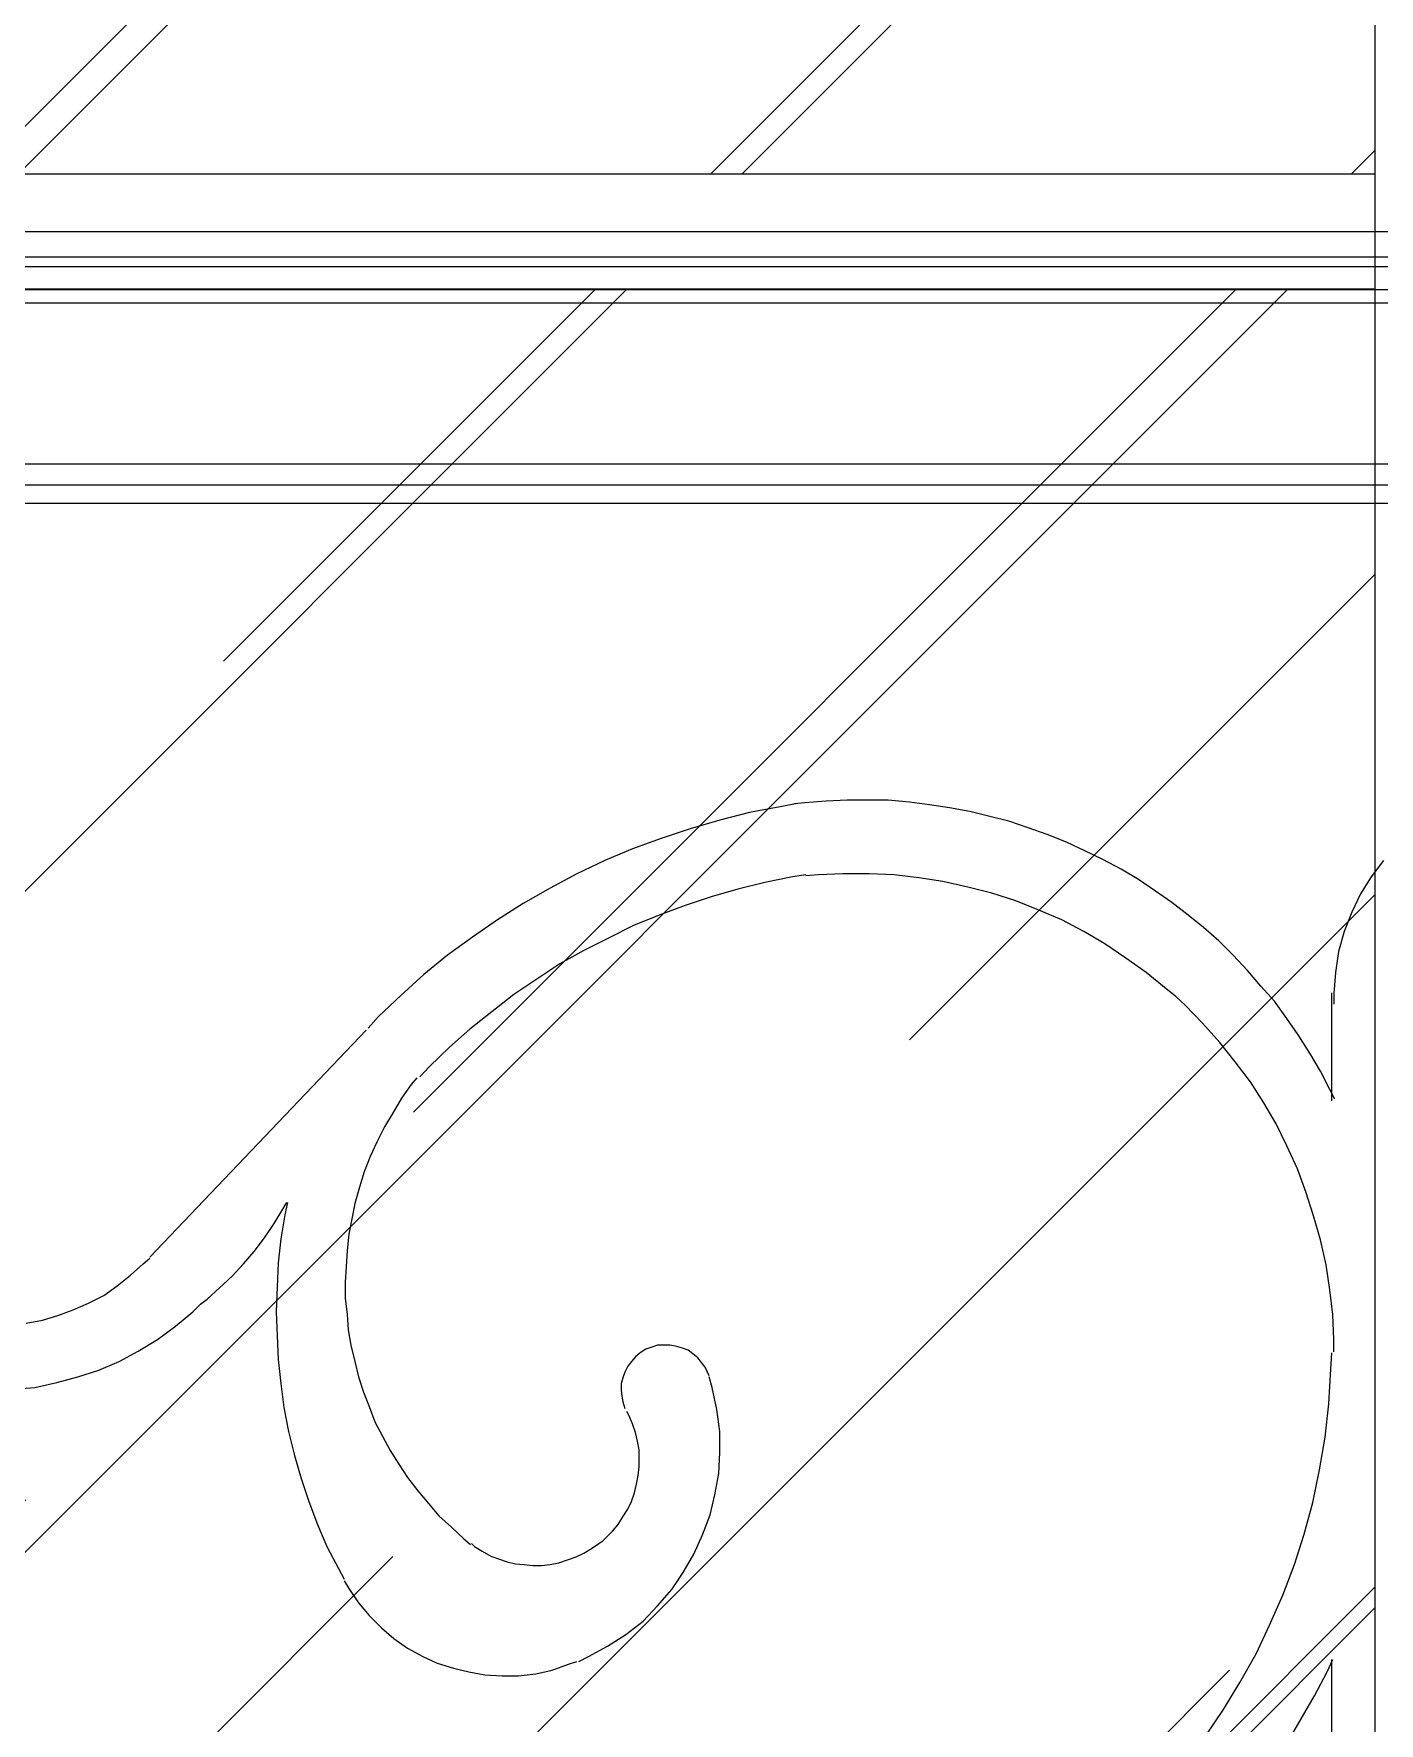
# Model space of a CAD drawing. Header units: millimetres. Extents: x -9564 to 494436, y -140371 to 4257.
# Drawn here: x 111.1573 to 111.3911, y 117.6306 to 117.9242 of the extents above; entities that cross this region are included whole.
import ezdxf
from ezdxf.enums import TextEntityAlignment as Align

# ---------------------------------------------------------------- set-up
doc = ezdxf.new("R2010")
doc.units = ezdxf.units.MM
doc.header["$MEASUREMENT"] = 0
doc.linetypes.add('SLD-Solid', pattern=[0])
for name, color, linetype, lineweight in [('0.05', 252, 'Continuous', 5), ('09-Arsiran', 8, 'Continuous', 5), ('DOOR OPENING', 4, 'SLD-Solid', 5), ('XR-KOP A3_MOZART$0$A-TXTKOP', 3, 'Continuous', 5)]:
    doc.layers.add(name, color=color, linetype=linetype, lineweight=lineweight)
doc.styles.add('HAND', font='ROMAND.SHX', dxfattribs={"width": 0.8, "height": 250})
doc.styles.add('XR-KOP A3_MOZART$0$ROMAND', font='romand.shx', dxfattribs={"height": 2, "bigfont": 'bigfont.shx'})

# ---------------------------------------------------------------- blocks, each defined once
blk = doc.blocks.new('j1')
at = {"layer": '09-Arsiran'}
h = blk.add_hatch(dxfattribs=at)
h.set_pattern_fill('AR-RROOF', color=256, scale=0.005, angle=45)
h.set_pattern_definition([(45, (0.02590647322176665, 0), (0.1077630734528299, 0.287368195874213), [1.905, -0.254, 0.635, -0.127]), (45, (0.1004425990266213, 0.1643386870155652), (-0.2092399676209113, 0.02963484519952819), [0.381, -0.04191, 0.762, -0.09525]), (45, (-0.005524423201961781, 0.1212334576344318), (0.4068056022844327, 0.5271410343067594), [1.016, -0.1778, 0.508, -0.127])])
h.paths.add_polyline_path([(343.9879970491737, 201.5192235658437), (343.9300743380494, 201.5192235658437), (343.5702040575658, 201.5192235658437), (343.5702040575658, 200.7258902324631), (343.9879970491738, 200.7258902324632)])
h.paths.add_polyline_path([(343.5702040575658, 199.9125568990826), (343.9879970491737, 199.9125568990826), (343.9879970491737, 200.7058902324632), (343.5702040575658, 200.7058902324632)])
h.paths.add_polyline_path([(343.5702040575658, 199.8925568990826), (343.5702040575658, 199.0485264554917), (343.9300743380494, 199.0485264554917), (343.9879970491737, 199.0485264554917), (343.9879970491737, 199.8925568990826)])
h.paths.add_polyline_path([(342.9703954310271, 199.0485264554319), (343.220328105871, 199.0485264554319), (343.3902040575657, 199.0485264554319), (343.3902040575657, 199.8925568991424), (343.220328105871, 199.8925568991424), (342.9703954310271, 199.8925568991424)])
h.paths.add_polyline_path([(343.3902040575657, 200.705890232523), (343.220328105871, 200.705890232523), (342.9703954310271, 200.705890232523), (342.9703954310271, 199.9125568991424), (343.220328105871, 199.9125568991424), (343.3902040575657, 199.9125568991424)])
h.paths.add_polyline_path([(342.9703954310271, 200.7258902325229), (343.220328105871, 200.7258902325229), (343.3902040575657, 200.7258902325229), (343.3902040575657, 201.5192235659035), (343.220328105871, 201.5192235659035), (342.9703954310271, 201.5192235659035)])
at = {"layer": 'DOOR OPENING'}
for p, q in [((343.5702040575658, 199.9125568990826), (343.9879970491738, 199.9125568990826)), ((343.9879970491737, 199.8925568990826), (343.5702040575658, 199.8925568990826))]:
    blk.add_line(p, q, dxfattribs=at)
blk.add_lwpolyline([(343.9879970491737, 199.0485264554917), (343.9300743380494, 199.0485264554917), (343.5702040575658, 199.0485264554917), (343.5702040575658, 200.7058902324632), (343.9879970491737, 200.7058902324632)], close=True, dxfattribs=at)
blk = doc.blocks.new('DRHRH')
at = {"layer": '0.05'}
for p, q in [((692.7268678037806, -24.22516102952093), (668.9208904156283, -24.22516102952093)), ((668.9208904156283, -24.28316878459498), (692.7268678037806, -24.28316878459498)), ((668.9208904156283, -24.3055866288052), (692.7268678037806, -24.3055866288052)), ((668.9208904156283, -24.35916147683173), (692.7268678037806, -24.35916147683173)), ((668.9208904156283, -24.39044513513625), (692.7268678037806, -24.39044513513625)), ((668.9208904156283, -24.76572238030059), (692.7268678037806, -24.76572238030059)), ((668.9208904156283, -24.81486432128071), (692.7268678037806, -24.81486432128071)), ((668.9208904156283, -24.85742022893371), (692.7268678037806, -24.85742022893371)), ((669.8972698563882, -24.85742022893371), (691.4244797133222, -24.85742022893371)), ((669.8972698563882, -24.85742022893371), (691.4244797133222, -24.85742022893371)), ((686.234812105961, -25.56554546609649), (686.1632523207707, -25.57897084172501)), ((686.2705286713115, -25.55883277828224), (686.234812105961, -25.56554546609649)), ((686.2928198610359, -25.55655299751513), (686.2682488905446, -25.55883277828224)), ((686.3419618020159, -25.55212009046801), (686.2928198610359, -25.55655299751513)), ((686.391103742995, -25.54996696418797), (686.3419618020159, -25.55212009046801)), ((686.438092557695, -25.54996696418797), (686.391103742995, -25.54996696418797)), ((686.4872344986741, -25.54996696418797), (686.438092557695, -25.54996696418797)), ((686.5363764396541, -25.55439987123512), (686.4872344986741, -25.54996696418797)), ((686.5832385998672, -25.56111255904938), (686.5363764396541, -25.55439987123512)), ((686.6302274145689, -25.56782524686361), (686.5832385998672, -25.56111255904938)), ((686.0939723163472, -25.59682912440098), (686.0248189664123, -25.61696718784376)), ((686.1632523207707, -25.57897084172501), (686.0939723163472, -25.59682912440098)), ((686.677089574782, -25.5766910609579), (686.6302274145689, -25.56782524686361)), ((686.7240783894811, -25.58783665581961), (686.677089574782, -25.5766910609579)), ((686.7686607689272, -25.59910890516812), (686.7240783894811, -25.58783665581961)), ((686.8133698028594, -25.61468740707664), (686.7686607689272, -25.59910890516812)), ((685.9576920882698, -25.63925837756651), (685.8906918646132, -25.66382934805677)), ((686.0248189664123, -25.61696718784376), (685.9576920882698, -25.63925837756651)), ((686.8580788367915, -25.63039256347224), (686.8133698028594, -25.61468740707664)), ((686.9027878707263, -25.64825084614787), (686.8580788367915, -25.63039256347224)), ((685.8906918646132, -25.66382934805677), (685.8259714217236, -25.69068009931377)), ((686.9452171238916, -25.66826225510391), (686.9027878707263, -25.64825084614787)), ((686.9876463770568, -25.68840031854666), (686.9452171238916, -25.66826225510391)), ((685.7611243243507, -25.72196375761791), (685.6985570077411, -25.75540054220241)), ((685.8259714217236, -25.69068009931377), (685.7611243243507, -25.72196375761791)), ((686.2950996418028, -25.72411688389792), (686.2638159834967, -25.72867644543214)), ((686.3241035193385, -25.72411688389792), (686.2950996418028, -25.72639666466503)), ((686.3822379289002, -25.72196375761791), (686.3241035193385, -25.72411688389792)), ((686.442525464742, -25.72196375761791), (686.3822379289002, -25.72196375761791)), ((686.5006598743037, -25.72411688389792), (686.442525464742, -25.72196375761791)), ((686.5586676293785, -25.73082957171218), (686.5006598743037, -25.72411688389792)), ((687.030075630222, -25.71081816275651), (686.9876463770568, -25.68840031854666)), ((687.0703517571071, -25.7353891332464), (687.030075630222, -25.71081816275651)), ((687.6421967661934, -25.69068009931377), (687.6131928886541, -25.72867644543214)), ((685.6985570077411, -25.75540054220241), (685.6359896911324, -25.79124376204078)), ((686.136528224001, -25.75768032296955), (686.0739609073923, -25.77553860564518)), ((686.1989688861238, -25.74210182106103), (686.136528224001, -25.75768032296955)), ((686.2638159834967, -25.72867644543214), (686.1989688861238, -25.74210182106103)), ((686.6145222581724, -25.73982204029389), (686.5586676293785, -25.73082957171218)), ((686.6726566677341, -25.7532474159224), (686.6145222581724, -25.73982204029389)), ((686.728511296529, -25.76667279155092), (686.6726566677341, -25.7532474159224)), ((687.1105012295081, -25.76211323001667), (687.0703517571071, -25.7353891332464)), ((687.1484975756255, -25.78896398127367), (687.1105012295081, -25.76211323001667)), ((687.6131928886541, -25.72867644543214), (687.5886219181655, -25.76882591783092)), ((685.6359896911324, -25.79124376204078), (685.5757021552906, -25.82911345367245)), ((686.0135467170637, -25.79567666908792), (685.9532591812219, -25.81796785881104)), ((686.0739609073923, -25.77553860564518), (686.0135467170637, -25.79567666908792)), ((686.7843659253228, -25.78453107422655), (686.728511296529, -25.76667279155092)), ((686.8379407733507, -25.8068222639493), (686.7843659253228, -25.78453107422655)), ((687.1864939217428, -25.81796785881104), (687.1484975756255, -25.78896398127367)), ((687.5886219181655, -25.76882591783092), (687.568483854722, -25.81125517099679)), ((685.5757021552906, -25.82911345367245), (685.5176944002158, -25.86938958055794)), ((685.9532591812219, -25.81796785881104), (685.8929716453802, -25.84253882930093)), ((686.8916422758646, -25.82911345367245), (686.8379407733507, -25.8068222639493)), ((686.9429373431246, -25.85596420492945), (686.8916422758646, -25.82911345367245)), ((687.2222104870968, -25.84709839083519), (687.1864939217428, -25.81796785881104)), ((687.568483854722, -25.81125517099679), (687.5506255720481, -25.85596420492945)), ((685.5176944002158, -25.86938958055794), (685.459559990654, -25.91181883372383)), ((685.8348372358184, -25.87166936132505), (685.7768294807436, -25.90067323886245)), ((685.8929716453802, -25.84253882930093), (685.8348372358184, -25.87166936132505)), ((686.9920792841046, -25.88496808246683), (686.9429373431246, -25.85596420492945)), ((687.2579270524473, -25.8782553946522), (687.2222104870968, -25.84709839083519)), ((687.2914904915176, -25.91181883372383), (687.2579270524473, -25.8782553946522)), ((687.5506255720481, -25.85596420492945), (687.5372001964186, -25.90295301962956)), ((685.459559990654, -25.91181883372383), (685.4037053618601, -25.95652786765646)), ((685.7768294807436, -25.90067323886245), (685.7209748519497, -25.93195689716657)), ((687.0412212250837, -25.91853152153809), (686.9920792841046, -25.88496808246683)), ((687.0882100397837, -25.95209496060932), (687.0412212250837, -25.91853152153809)), ((687.3249272761038, -25.94753539907509), (687.2914904915176, -25.91181883372383)), ((687.5372001964186, -25.90295301962956), (687.5304875086047, -25.95209496060932)), ((685.4037053618601, -25.95652786765646), (685.3501305138323, -26.00566980863658)), ((685.7209748519497, -25.93195689716657), (685.6672733494358, -25.96767346251821)), ((687.1350721999959, -25.98996465224099), (687.0882100397837, -25.95209496060932)), ((687.3562109344064, -25.98337861891383), (687.3249272761038, -25.94753539907509)), ((687.5304875086047, -25.95209496060932), (687.5260546015568, -26.00123690158946)), ((685.6672733494358, -25.96767346251821), (685.613698501408, -26.00339002786947)), ((687.1574900442072, -26.00794958940372), (687.1350721999959, -25.98996465224099)), ((687.3874945927125, -26.0190951842651), (687.3562109344064, -25.98337861891383)), ((687.5216216945089, -26.25137951353653), (687.5216216945089, -25.99895712082235)), ((685.3501305138323, -26.00566980863658), (685.2987087920853, -26.05481174961673)), ((685.613698501408, -26.00339002786947), (685.562276779661, -26.04366615475533)), ((687.179781233928, -26.02796099835936), (687.1574900442072, -26.00794958940372)), ((687.219930706329, -26.07039025152525), (687.179781233928, -26.02796099835936)), ((687.416625124735, -26.05924465666385), (687.3874945927125, -26.0190951842651)), ((687.5260546015568, -26.00123690158946), (687.5260546015568, -26.02580787207935)), ((685.2987087920853, -26.05481174961673), (685.2741378215976, -26.08166250087373)), ((685.562276779661, -26.04366615475533), (685.510981712401, -26.08381562715374)), ((687.2602068332142, -26.11509928545826), (687.219930706329, -26.07039025152525)), ((687.4433492215037, -26.09724100278225), (687.416625124735, -26.05924465666385)), ((685.2697049145497, -26.08609540792085), (684.7647334746332, -26.6155111638395)), ((685.510981712401, -26.08381562715374), (685.4639928977019, -26.12624488031963)), ((687.2959233985646, -26.15980831939089), (687.2602068332142, -26.11509928545826)), ((687.4701999727629, -26.13967025594812), (687.4433492215037, -26.09724100278225)), ((685.4639928977019, -26.12624488031963), (685.4171307374888, -26.17095391425227)), ((687.4947709432533, -26.18209950911401), (687.4701999727629, -26.13967025594812)), ((685.4171307374888, -26.17095391425227), (685.3947128932784, -26.19552488474253)), ((687.3316399639177, -26.2066704796039), (687.2959233985646, -26.15980831939089)), ((687.5170621329751, -26.22465541676664), (687.4947709432533, -26.18209950911401)), ((685.3747014843236, -26.21338316741816), (685.3522836401132, -26.24466682572228)), ((685.3881268599532, -26.19780466550964), (685.3747014843236, -26.21338316741816)), ((687.3629236222212, -26.25581242058402), (687.3316399639177, -26.2066704796039)), ((687.5283343823237, -26.24694660648942), (687.5170621329751, -26.22465541676664)), ((685.3522836401132, -26.24466682572228), (685.3322722311584, -26.2782302647939)), ((687.3920541542464, -26.30508101605091), (687.3629236222212, -26.25581242058402)), ((685.3121341677149, -26.31166704937806), (685.2942758850384, -26.3475102692168)), ((685.3322722311584, -26.2782302647939), (685.3121341677149, -26.31166704937806)), ((687.416625124735, -26.35637608331106), (687.3920541542464, -26.30508101605091)), ((685.2942758850384, -26.3475102692168), (685.2785707286446, -26.38094705380092)), ((685.2785707286446, -26.38094705380092), (685.2651453530159, -26.41666361915256)), ((687.4411960952264, -26.41007758582541), (687.416625124735, -26.35637608331106)), ((685.2651453530159, -26.41666361915256), (685.2539997581532, -26.45250683899093)), ((687.4612075041812, -26.46365243385233), (687.4411960952264, -26.41007758582541)), ((685.2539997581532, -26.45250683899093), (685.2428541632914, -26.49050318510967)), ((687.4791924413446, -26.51950706264671), (687.4612075041812, -26.46365243385233)), ((685.0551522134672, -26.53736534532234), (685.0752902769079, -26.50380190625108)), ((685.0752902769079, -26.50380190625108), (685.0842827454896, -26.48822340434256)), ((685.0864358717706, -26.48822340434256), (685.0797231839558, -26.5172272818796)), ((685.2428541632914, -26.49050318510967), (685.2361414754766, -26.52621975046097)), ((685.0328610237427, -26.57092878439397), (685.0551522134672, -26.53736534532234)), ((685.0797231839558, -26.5172272818796), (685.070857369861, -26.57308191067398)), ((685.2361414754766, -26.52621975046097), (685.2294287876646, -26.5619363158126)), ((687.4947709432533, -26.57536169144109), (687.4791924413446, -26.51950706264671)), ((685.008290053255, -26.60208578821099), (685.0328610237427, -26.57092878439397)), ((685.070857369861, -26.57308191067398), (685.0641446820489, -26.62893653946836)), ((685.2294287876646, -26.5619363158126), (685.2249958806176, -26.59993266193098)), ((687.5081963188802, -26.6333694465155), (687.4947709432533, -26.57536169144109)), ((684.7491549727235, -26.63121632023547), (684.7647334746332, -26.61779094460661)), ((684.9837190827636, -26.63121632023547), (685.008290053255, -26.60208578821099)), ((685.0641446820489, -26.62893653946836), (685.061864901282, -26.68479116826239)), ((685.2249958806176, -26.59993266193098), (685.2227160998507, -26.63792900804972)), ((684.6888674368845, -26.68251138749525), (684.7201510951879, -26.65794041700536)), ((684.7201510951879, -26.65794041700536), (684.7491549727235, -26.63121632023547)), ((684.9278644539688, -26.6870709490295), (684.9568683315081, -26.6602201977725)), ((684.9568683315081, -26.6602201977725), (684.9837190827636, -26.63121632023547)), ((685.2227160998507, -26.63792900804972), (685.2205629735697, -26.67364557340099)), ((687.5170621329751, -26.69150385607662), (687.5081963188802, -26.6333694465155)), ((684.6217405587411, -26.72278751438114), (684.6575837785783, -26.70492923170548)), ((684.6575837785783, -26.70492923170548), (684.6888674368845, -26.68251138749525)), ((684.8988605764332, -26.71379504579977), (684.9278644539688, -26.6870709490295)), ((685.061864901282, -26.68479116826239), (685.0597117750019, -26.74292557782388)), ((685.2205629735697, -26.67364557340099), (685.2205629735697, -26.71164191951974)), ((687.5237748207899, -26.74963826563814), (687.5170621329751, -26.69150385607662)), ((684.5503074280375, -26.75179139191815), (684.5860239933879, -26.73836601628963)), ((684.5860239933879, -26.73836601628963), (684.6217405587411, -26.72278751438114)), ((684.8251476649618, -26.77636236240841), (684.8652971373601, -26.74292557782388)), ((684.8652971373601, -26.74292557782388), (684.8854352008036, -26.72278751438114)), ((684.8831554200367, -26.72506729514825), (684.8988605764332, -26.71379504579977)), ((685.0597117750019, -26.74292557782388), (685.061864901282, -26.79878020661826)), ((685.2205629735697, -26.71164191951974), (685.2249958806176, -26.74963826563814)), ((684.4765945165661, -26.76964967459378), (684.5145908626871, -26.76293698677952)), ((684.5145908626871, -26.76293698677952), (684.5503074280375, -26.75179139191815)), ((684.7825917573098, -26.80764602071253), (684.8251476649618, -26.77636236240841)), ((685.2249958806176, -26.74963826563814), (685.2272756613845, -26.78535483098977)), ((685.2272756613845, -26.78535483098977), (685.2338616947097, -26.82107139634104)), ((687.5260546015568, -26.80764602071253), (687.5237748207899, -26.74963826563814)), ((684.7380093778645, -26.83449677196953), (684.7825917573098, -26.80764602071253)), ((685.061864901282, -26.79878020661826), (685.0641446820489, -26.85463483541264)), ((685.2338616947097, -26.82107139634104), (685.2428541632914, -26.85906774245979)), ((685.9354008985454, -26.82550430338816), (685.9219755229185, -26.83006386492241)), ((685.948826274175, -26.82107139634104), (685.9354008985454, -26.82550430338816)), ((685.9622516498036, -26.82107139634104), (685.948826274175, -26.82107139634104)), ((685.9778301517133, -26.82107139634104), (685.9622516498036, -26.82107139634104)), ((685.9912555273393, -26.82335117710815), (685.9778301517133, -26.82107139634104)), ((686.0069606837358, -26.82778408415527), (685.9912555273393, -26.82335117710815)), ((687.5260546015568, -26.83677655273664), (687.5260546015568, -26.80764602071253)), ((684.6463115292297, -26.87920580590253), (684.6933003439296, -26.85906774245979)), ((684.6933003439296, -26.85906774245979), (684.7380093778645, -26.83449677196953)), ((685.0641446820489, -26.85463483541264), (685.070857369861, -26.91048946420668)), ((685.2428541632914, -26.85906774245979), (685.2518466318731, -26.89478430781105)), ((685.8885387383323, -26.85906774245979), (685.8795462697506, -26.87021333732116)), ((685.897404552428, -26.84792214759804), (685.8885387383323, -26.85906774245979)), ((685.9085501472898, -26.83892967901667), (685.897404552428, -26.84792214759804)), ((685.9219755229185, -26.83006386492241), (685.9085501472898, -26.83892967901667)), ((686.0202594048785, -26.83221699120242), (686.0069606837358, -26.82778408415527)), ((686.0315316542271, -26.84120945978378), (686.0202594048785, -26.83221699120242)), ((686.0426772490862, -26.85007527387842), (686.0315316542271, -26.84120945978378)), ((686.051543063182, -26.8613475232269), (686.0426772490862, -26.85007527387842)), ((686.0605355317637, -26.87249311808827), (686.051543063182, -26.8613475232269)), ((687.519341913742, -26.87692602513542), (687.5216216945089, -26.83892967901667)), ((684.5480276472706, -26.90820968343957), (684.5971695882497, -26.89478430781105)), ((684.5971695882497, -26.89478430781105), (684.6463115292297, -26.87920580590253)), ((685.2518466318731, -26.89478430781105), (685.2629922267349, -26.93050087316269)), ((685.8684006748915, -26.89706408857816), (685.8639677678445, -26.91048946420668)), ((685.8728335819394, -26.88363871294968), (685.8684006748915, -26.89706408857816)), ((685.8795462697506, -26.87021333732116), (685.8728335819394, -26.88363871294968)), ((686.0694013458585, -26.89263118153104), (686.0605355317637, -26.87249311808827)), ((686.0761140336733, -26.91935527830094), (686.0694013458585, -26.89478430781105)), ((687.514909006695, -26.95735162441969), (687.519341913742, -26.87692602513542)), ((684.4453108582636, -26.92378818534843), (684.4967325800105, -26.91935527830094)), ((684.4967325800105, -26.91935527830094), (684.5480276472706, -26.90820968343957)), ((685.070857369861, -26.91048946420668), (685.0775700576758, -26.96634409300106)), ((685.2629922267349, -26.93050087316269), (685.2764176023645, -26.96406431223394)), ((685.8639677678445, -26.91048946420668), (685.8639677678445, -26.92606796611554)), ((685.8639677678445, -26.92606796611554), (685.8661208941246, -26.93949334174405)), ((685.8661208941246, -26.93949334174405), (685.8684006748915, -26.95291871737254)), ((686.0873862830219, -26.97077700004817), (686.0761140336733, -26.91935527830094)), ((685.0775700576758, -26.96634409300106), (685.0887156525375, -27.02219872179543)), ((685.2764176023645, -26.96406431223394), (685.2897163235036, -26.99978087758558)), ((685.8684006748915, -26.95291871737254), (685.8728335819394, -26.96849721928106)), ((685.8818260505184, -26.98420237567669), (685.8772664889837, -26.97520990709532)), ((685.8906918646132, -27.0042137846327), (685.8818260505184, -26.98420237567669)), ((686.0939723163472, -27.02219872179543), (686.0873862830219, -26.97077700004817)), ((687.5059165381133, -27.03549744293684), (687.514909006695, -26.95735162441969)), ((685.0887156525375, -27.02219872179543), (685.1021410281662, -27.07805335058981)), ((685.2897163235036, -26.99978087758558), (685.307701260667, -27.03334431665681)), ((685.897404552428, -27.02435184807544), (685.8906918646132, -27.0042137846327)), ((686.0939723163472, -27.07134066277521), (686.0939723163472, -27.02219872179543)), ((685.307701260667, -27.03334431665681), (685.3255595433445, -27.06678110124096)), ((685.9019641139619, -27.04448991151821), (685.897404552428, -27.02435184807544)), ((685.9063970210098, -27.06462797496096), (685.9019641139619, -27.04448991151821)), ((687.4924911624864, -27.11149013517397), (687.5059165381133, -27.03549744293684)), ((685.1021410281662, -27.07805335058981), (685.1177195300759, -27.13162819861674)), ((685.3255595433445, -27.06678110124096), (685.3455709522984, -27.09806475954548)), ((685.3455709522984, -27.09806475954548), (685.3657090157419, -27.1293484178496)), ((685.9063970210098, -27.08463938391697), (685.9063970210098, -27.06462797496096)), ((685.9063970210098, -27.10477744735971), (685.9063970210098, -27.08463938391697)), ((686.0918191900689, -27.12048260375533), (686.0939723163472, -27.07134066277521)), ((685.1177195300759, -27.13162819861674), (685.1355778127497, -27.18520304664398)), ((685.3657090157419, -27.1293484178496), (685.3902799862333, -27.16063207615412)), ((685.899684333195, -27.14505357424522), (685.9041172402419, -27.12491551080248)), ((685.9041172402419, -27.12491551080248), (685.9063970210098, -27.10477744735971)), ((686.0828267214872, -27.16962454473548), (686.0918191900689, -27.12048260375533)), ((687.4769126605768, -27.18748282741112), (687.4924911624864, -27.11149013517397)), ((685.3902799862333, -27.16063207615412), (685.4148509567219, -27.18976260817823)), ((685.8885387383323, -27.18520304664398), (685.8952514261471, -27.16506498320123)), ((685.8952514261471, -27.16506498320123), (685.899684333195, -27.14505357424522)), ((686.0716811266254, -27.21648670494812), (686.0828267214872, -27.16962454473548)), ((685.1355778127497, -27.18520304664398), (685.1557158761941, -27.23890454915835)), ((685.4148509567219, -27.18976260817823), (685.4394219272133, -27.21876648571524)), ((685.4394219272133, -27.21876648571524), (685.4685524592358, -27.2454905824855)), ((685.8572550800297, -27.23890454915835), (685.8684006748915, -27.22091961199561)), ((685.8684006748915, -27.22091961199561), (685.8795462697506, -27.20306132931964)), ((685.8795462697506, -27.20306132931964), (685.8885387383323, -27.18520304664398)), ((686.0538228439489, -27.26347551964824), (686.0716811266254, -27.21648670494812)), ((687.4567745971333, -27.26119573888113), (687.4769126605768, -27.18748282741112)), ((685.1557158761941, -27.23890454915835), (685.1781337204045, -27.29019961641814)), ((685.4685524592358, -27.2454905824855), (685.497556336775, -27.2723413337425)), ((685.8281245480036, -27.2701882074625), (685.8438297044002, -27.25448305106687)), ((685.8438297044002, -27.25448305106687), (685.8572550800297, -27.23890454915835)), ((685.1781337204045, -27.29019961641814), (685.2048578171741, -27.3416213381654)), ((685.497556336775, -27.2723413337425), (685.5131348386819, -27.28576670937102)), ((685.5154146194488, -27.28348692860391), (685.5221273072636, -27.29019961641814)), ((685.5221273072636, -27.29019961641814), (685.5399855899402, -27.30134521127988)), ((685.7768294807436, -27.30590477281413), (685.7946877634201, -27.29475917795239)), ((685.7946877634201, -27.29475917795239), (685.8125460460976, -27.28348692860391)), ((685.8125460460976, -27.28348692860391), (685.8215385146793, -27.27677424078965)), ((685.8215385146793, -27.27677424078965), (685.8281245480036, -27.2701882074625)), ((686.0336847805081, -27.30805789909414), (686.0538228439489, -27.26347551964824)), ((687.4344834074116, -27.33262886958403), (687.4567745971333, -27.26119573888113)), ((685.5399855899402, -27.30134521127988), (685.560123653381, -27.31261746062839)), ((685.560123653381, -27.31261746062839), (685.5779819360575, -27.31933014844262)), ((685.5779819360575, -27.31933014844262), (685.5981199995019, -27.32591618176977)), ((685.5981199995019, -27.32591618176977), (685.6181314084558, -27.33047574330402)), ((685.6181314084558, -27.33047574330402), (685.6382694718993, -27.33262886958403)), ((685.6382694718993, -27.33262886958403), (685.6584075353437, -27.33490865035114)), ((685.6584075353437, -27.33490865035114), (685.6785455987845, -27.33490865035114)), ((685.6785455987845, -27.33490865035114), (685.6985570077411, -27.33262886958403)), ((685.6985570077411, -27.33262886958403), (685.7186950711828, -27.32819596253688)), ((685.7186950711828, -27.32819596253688), (685.7388331346262, -27.32148327472265)), ((685.7388331346262, -27.32148327472265), (685.7589711980697, -27.31477058690839)), ((685.7589711980697, -27.31477058690839), (685.7768294807436, -27.30590477281413)), ((686.0091138100167, -27.35061380674676), (686.0336847805081, -27.30805789909414)), ((687.4076326561533, -27.40418865477403), (687.4344834074116, -27.33262886958403)), ((685.2048578171741, -27.3416213381654), (685.2182831928028, -27.36619230865529)), ((685.2182831928028, -27.37062521570277), (685.2294287876646, -27.38848349837841)), ((685.9823897132471, -27.39076327914552), (686.0091138100167, -27.35061380674676)), ((685.2294287876646, -27.38848349837841), (685.2518466318731, -27.42204693744966)), ((685.948826274175, -27.42875962526392), (685.9823897132471, -27.39076327914552)), ((687.3763489978508, -27.47346865919693), (687.4076326561533, -27.40418865477403)), ((685.2518466318731, -27.42204693744966), (685.2764176023645, -27.45105081498704)), ((685.2764176023645, -27.45105081498704), (685.3054214799001, -27.48018134701115)), ((685.9152628351046, -27.46447619061556), (685.948826274175, -27.42875962526392)), ((685.3054214799001, -27.48018134701115), (685.3344253574394, -27.50475231750104)), ((685.8326841095384, -27.52261060017705), (685.8751133627063, -27.49575984891968)), ((685.8751133627063, -27.49575984891968), (685.9152628351046, -27.46447619061556)), ((687.3450653395446, -27.54046888285268), (687.3763489978508, -27.47346865919693)), ((685.3344253574394, -27.50475231750104), (685.3657090157419, -27.52704350722419)), ((685.3657090157419, -27.52704350722419), (685.4014255810932, -27.54718157066694)), ((685.7879750756063, -27.54718157066694), (685.8326841095384, -27.52261060017705)), ((685.4014255810932, -27.54718157066694), (685.4349890201654, -27.56276007257546)), ((685.4349890201654, -27.56276007257546), (685.4729853662836, -27.57390566743683)), ((685.4729853662836, -27.57390566743683), (685.508701931634, -27.5828981360182)), ((685.7031165692758, -27.57846522897108), (685.7411129153932, -27.56503985334257)), ((685.7411129153932, -27.56503985334257), (685.7611243243507, -27.55832716552831)), ((685.7656838858845, -27.55832716552831), (685.7879750756063, -27.54718157066694)), ((687.3070689934264, -27.60746910650846), (687.3450653395446, -27.54046888285268)), ((687.5104760996471, -27.5828981360182), (687.5237748207899, -27.55389425848119)), ((687.5216216945089, -32.82614059140639), (687.5216216945089, -27.55389425848119)), ((685.508701931634, -27.5828981360182), (685.546698277755, -27.58961082383246)), ((685.546698277755, -27.58961082383246), (685.5868477501524, -27.59189060459957)), ((685.5868477501524, -27.59189060459957), (685.6248440962706, -27.59189060459957)), ((685.6248440962706, -27.59189060459957), (685.6651202231549, -27.58733104306535)), ((685.6651202231549, -27.58733104306535), (685.7031165692758, -27.57846522897108)), ((687.2691993017959, -27.6700364231171), (687.3070689934264, -27.60746910650846)), ((687.4813455676247, -27.63875276481258), (687.5104760996471, -27.5828981360182)), ((687.4500619093185, -27.69232761283985), (687.4813455676247, -27.63875276481258)), ((687.2266433941411, -27.73260373972536), (687.2691993017959, -27.6700364231171)), ((687.418778251016, -27.74602911535422), (687.4500619093185, -27.69232761283985))]:
    blk.add_line(p, q, dxfattribs=at)
blk = doc.blocks.new('A$C2a879c63')
blk.add_blockref('j1', (-203.6827970778244, -183.3184637730543))
at = {"xscale": 0.07453256964518581, "yscale": 0.07453256964518581, "zscale": 0.07453256964518581}
blk.add_blockref('DRHRH', (89.0549703724817, 18.3895674224882), dxfattribs=at)
at = {"color": 4, "style": 'HAND'}
for tag, height, rotation, p in [('DRY.WASHER', 0.05400000001289675, 3.647714553076874e-06, (11.93663488954954, 24.91224805451151)), ('PATIO', 0.1350000000322419, 3.647714565604045e-06, (20.96655416626569, 21.56956657627723)), ('GENSET', 0.1350000000322419, 3.647714565604045e-06, (18.21566366872545, 17.10449111587187)), ('PLANTERBOX', 0.1350000000322419, 90.00000364771455, (22.16897123898099, 13.29587821910633)), ('PLANTERBOX', 0.1350000000322419, 3.647714565604045e-06, (18.52244523491069, 11.56325230072653)), ('PATIO', 0.1350000000322419, 3.647714565604045e-06, (400.0395466332186, 10.82101419834143)), ('CARPORT', 0.1350000000322419, 3.647714565604045e-06, (12.1569621180283, 9.774400854609127)), ('CARPORT', 0.1350000000322419, 3.647714565604045e-06, (20.62020530207926, 9.774400854609127))]:
    blk.add_attdef(tag, text='', height=height, rotation=rotation, dxfattribs=at).set_placement(p, align=Align.MIDDLE)
at = {"layer": 'XR-KOP A3_MOZART$0$A-TXTKOP', "style": 'XR-KOP A3_MOZART$0$ROMAND'}
for tag, p in [('1:200', (37.0467566157545, 3.187948032053185)), ('1:100', (79.04675661575436, 3.187948032053214)), ('1:100', (121.0467566157543, 3.187948032053214)), ('1:100', (163.0467566157543, 3.187948032053157)), ('1:100', (205.0467566157543, 3.187948032053157)), ('1:100', (247.0467566157543, 3.187948032053157)), ('1:100', (289.0467566157543, 3.187948032053185)), ('1:100', (331.0467566157542, 3.187948032053185)), ('1:100', (373.0467566157542, 3.187948032053185)), ('1:100', (415.0467566157542, 3.187948032053185)), ('1:100', (457.0467566157542, 3.187948032053185)), ('1:100', (499.0467566157542, 3.187948032053185))]:
    blk.add_attdef(tag, text='', height=0.1295859246900416, dxfattribs=at).set_placement(p, align=Align.MIDDLE)

msp = doc.modelspace()

# ---------------------------------------------------------------- block references
msp.add_blockref('A$C2a879c63', (-28.91482430304677, 101.3057711588895))

doc.saveas('drawing.dxf')
